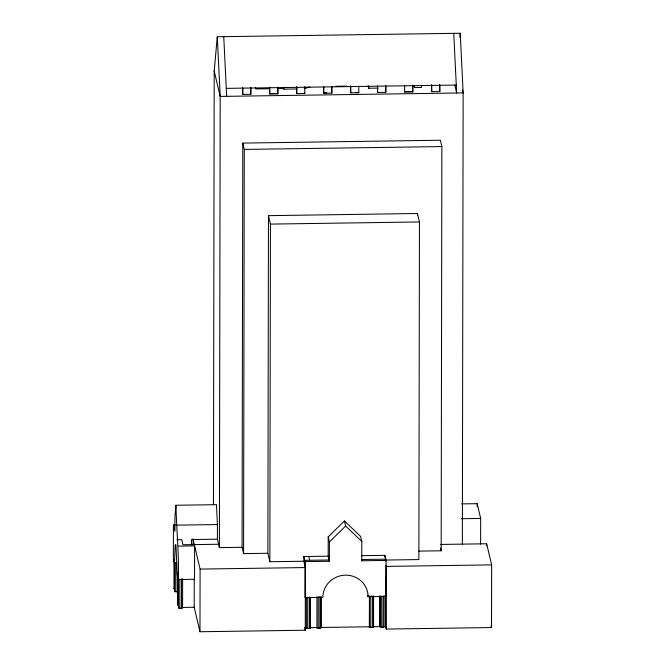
<?xml version="1.0" encoding="UTF-8"?>
<svg xmlns="http://www.w3.org/2000/svg" width="665" height="665" viewBox="0 0 665 665"><rect width="100%" height="100%" fill="white"/><g stroke="black" fill="none" stroke-linecap="round" stroke-linejoin="round"><path stroke-width="1" d="M175.452 524.968L173.424 524.993L173.365 558.417L174.463 563.064L176.915 563.022M173.947 560.088L173.997 588.824L173.898 588.392M174.587 562.831L174.546 591.135L175.901 591.858L177.58 591.833L177.613 572.632M174.646 591.567L174.696 563.272M175.901 591.858L175.959 562.548M178.411 546.098L194.604 545.865L194.546 579.29L178.353 579.523C179.126 554.585 176.491 530.18 175.967 505.259L216.466 504.677L217.43 524.56L217.405 539.182L219.4 547.627L242.077 547.303L243.573 553.629L267.87 553.28L269.865 561.726L303.872 561.235L305.368 567.561L305.26 630.229L199.982 631.75L194.197 607.27L194.247 579.032M177.937 577.087L177.888 605.383L177.888 573.837M182.634 578.625L182.584 607.943L179.791 608.292L178.536 608.001L178.486 577.237M179.791 608.292L179.841 578.974M181.47 608.267L181.52 578.957M191.487 544.693L191.495 539.556L217.405 539.182M193.099 544.668L193.116 539.531M199.982 631.75L200.09 569.082L194.604 545.865M213.448 504.669L214.205 71.088L217.28 36.75L460.23 33.25L463.139 92.917L462.35 544.128M219.4 547.627L220.19 96.417L217.28 36.75M242.65 87.705L242.733 94.397L250.838 94.28L250.747 87.589L250.838 94.28M242.733 94.397L242.75 88.129M242.077 547.303L242.783 143.091L440.38 140.24L441.876 146.574L441.169 550.786L418.9 551.102M243.573 553.629L244.279 149.417L242.783 143.091M267.87 553.28L268.461 215.66L417.47 213.507L419.457 221.952L418.875 559.573L384.86 560.063M269.732 94.006L269.641 87.315L269.732 94.006L277.829 93.89L277.837 87.622M269.865 561.726L270.447 224.097L268.461 215.66M277.829 93.89L277.737 87.198M297.18 88.952L283.889 89.143L283.889 87.19M296.723 93.615L296.64 86.932L296.723 93.615L304.819 93.499L304.736 86.816L304.836 87.231M303.872 561.235L303.88 556.53L328.178 556.181L329.375 561.252L305.077 561.601L303.88 556.53M304.778 565.042L304.786 560.337L329.075 559.988M305.077 561.601L305.019 597.636L322.833 597.378A22.677 21.854 -13.3 0 1 345.509 575.159A22.677 21.854 -13.3 0 1 368.102 596.721L385.999 596.463L386.066 560.429L384.869 555.366L361.585 555.699M310.497 597.76L310.439 628.076L307.654 628.433L306.39 628.142L306.341 597.378M307.654 628.433L307.704 597.095M309.325 628.408L309.383 597.07M310.389 597.32L310.439 628.076M321.02 596.596L320.971 627.926L319.857 628.25L316.922 627.984L316.972 596.655M318.178 628.275L318.236 596.946L319.907 596.921L319.857 628.25M320.921 597.17L320.971 627.926M331.827 86.849L331.818 93.108L323.722 93.233L323.631 86.541M323.722 93.233L323.73 86.965M328.178 556.181L328.211 536.863L344.437 520.961L360.605 536.397L361.802 541.46L361.768 560.778L386.066 560.429M329.375 561.252L329.408 541.925L328.211 536.863M331.727 86.425L331.818 93.108M350.713 92.842L350.621 86.151L350.713 92.842L358.809 92.726L358.726 86.034M378.003 88.104L368.726 88.237L368.726 86.284M369.424 596.472L369.374 626.796L372.417 627.494L373.531 627.17L373.58 595.84M369.474 627.228L369.532 595.898M370.738 627.519L370.787 596.189L371.627 596.173M372.417 627.494L372.466 596.164M373.481 596.414L373.531 627.17M385.808 92.335L385.717 85.644L385.808 92.335L377.712 92.452L377.62 85.76M379.956 596.314L379.906 626.638L382.94 627.344L384.054 627.02L384.112 595.682M380.006 627.078L380.064 595.74M381.261 627.369L381.319 596.039M382.94 627.344L382.998 596.015M384.86 557.245L384.869 555.366M440.704 544.436L486.647 543.779L491.635 564.884L491.526 627.552L386.249 629.065L385.65 626.538L385.733 578.026M385.767 561.052L385.767 559.174L361.469 559.514L361.768 560.778M386.249 629.065L386.057 565.134M412.799 91.945L412.716 85.253L412.799 91.945L404.702 92.061L404.611 85.369L404.711 85.793M421.502 85.519L421.494 87.481L414.478 87.581L414.478 85.619M417.462 215.585L417.47 213.507M431.693 91.67L431.61 84.987L431.693 91.67L439.798 91.554L439.706 84.871L439.798 91.554M477.171 506.755L477.171 503.679L461.685 503.904M480.62 544.136L480.662 518.451L477.171 503.679M486.647 545.832L486.647 543.779M174.463 563.064L175.203 544.934L175.901 544.627L177.256 574.876L178.353 579.523M175.967 505.259L174.945 516.705L174.92 531.327L173.424 524.993M459.872 37.29L460.23 33.25M329.408 541.925L345.634 526.023L344.437 520.961M304.271 88.586L309.973 86.916M335.759 86.275L346.889 86.118M226.283 88.37L456.273 85.053M269.25 88.719L255.792 88.91L255.393 87.223M277.529 88.603L283.739 88.512L283.889 89.143M269.633 93.582L277.729 93.466M323.622 92.809L326.656 92.759M355.675 92.344L358.809 92.726M412.699 91.521L404.603 91.637L404.702 92.061M244.279 149.417L441.876 146.574M270.447 224.097L419.457 221.952M461.427 518.725L480.662 518.451M176.94 525.142L217.43 524.56M176.915 539.772L181.778 539.697L182.975 544.76L218.602 544.253M200.09 569.082L305.368 567.561M386.357 566.397L491.635 564.884M182.268 607.444L194.197 607.27M304.661 627.71L306.74 627.677M309.857 627.635L317.122 627.527M320.239 627.486L370.072 626.763M373.19 626.721L380.455 626.613M383.572 626.571L385.65 626.538M345.634 526.023L361.802 541.46M462.449 89.991L463.139 92.917L220.19 96.417L214.205 71.088M454.818 85.211L456.664 93.009L453.754 33.341M414.029 85.677L414.478 87.581M377.612 92.028L377.712 92.452M368.152 85.81L368.726 88.237M491.053 625.541L491.526 627.552M440.529 548.068L441.169 550.786M304.72 93.083L304.819 93.499M385.5 594.352L385.999 596.463M367.77 595.316L368.102 596.721M308.743 556.464L309.641 560.263M316.814 627.552L316.922 627.984M306.291 627.702L306.39 628.142M304.861 628.55L305.26 630.229M192.917 538.692L194.305 544.602M182.476 607.502L182.584 607.943M177.48 591.418L177.879 593.105M178.428 607.561L178.536 608.001M223.756 36.658L226.665 96.325"/></g></svg>
